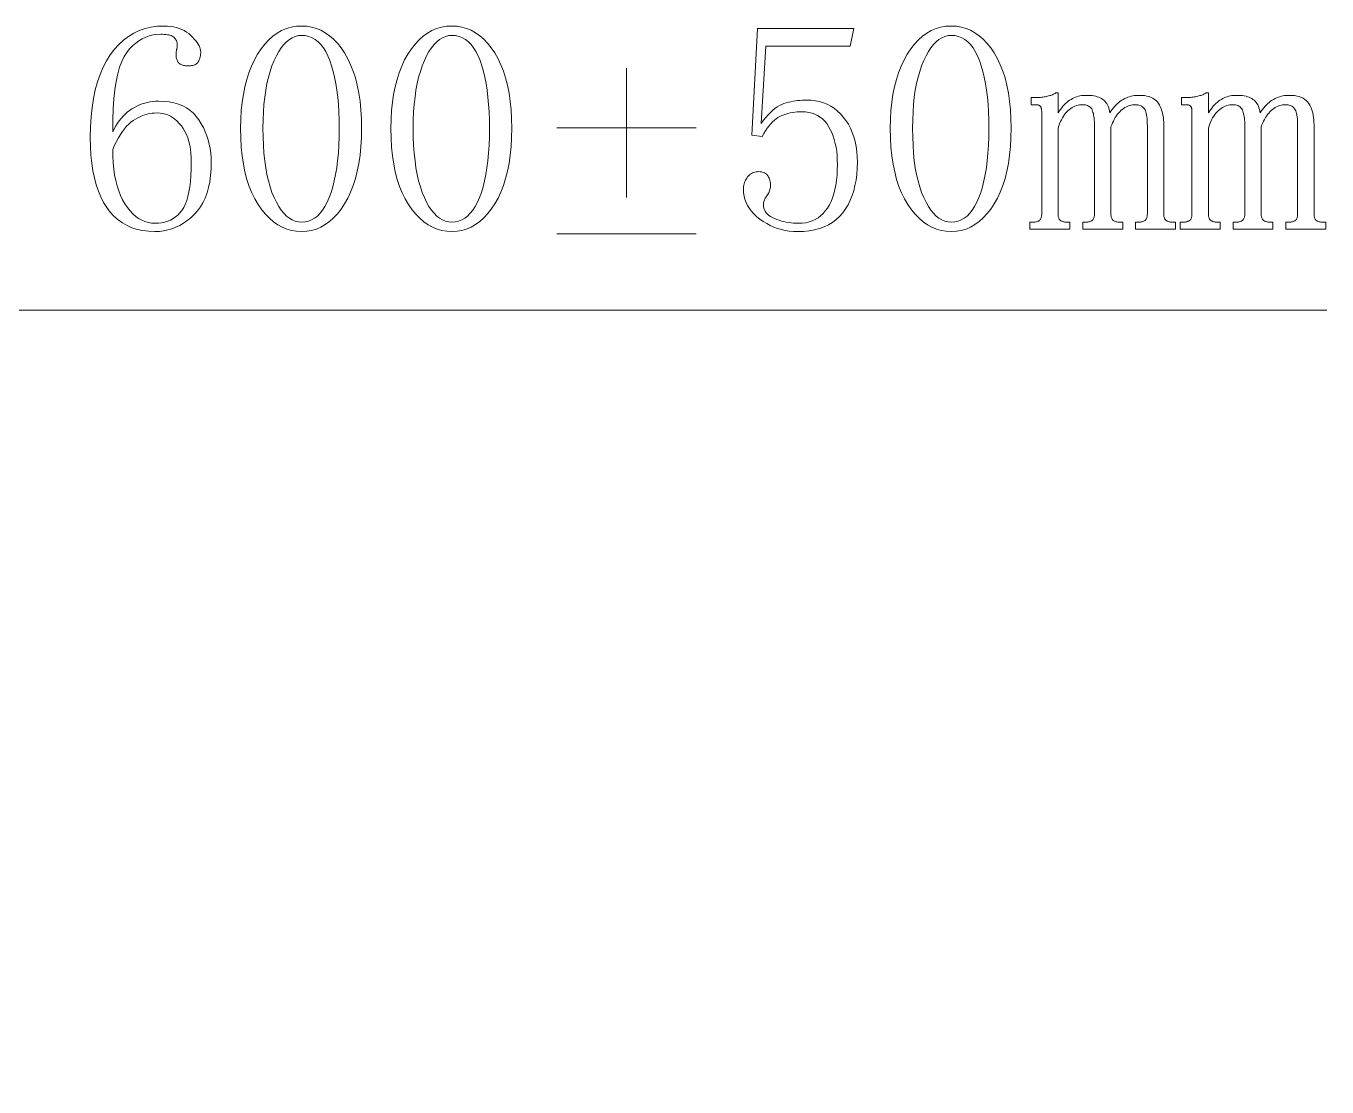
# Model space of a CAD drawing. Extents: x 1 to 297, y 1 to 210.
# Drawn here: x 248.71 to 264.54, y 133.6 to 146.51 of the extents above; entities that cross this region are included whole.
import ezdxf

# ---------------------------------------------------------------- set-up
doc = ezdxf.new("R2010")
doc.units = 0

msp = doc.modelspace()

# ---------------------------------------------------------------- linework, layer by layer
at = {"color": 7, "lineweight": 13}
for points in [[(250.323, 145.593), (250.39, 145.591), (250.452, 145.584), (250.511, 145.572), (250.566, 145.556), (250.618, 145.536), (250.665, 145.511), (250.708, 145.481), (250.748, 145.447), (250.784, 145.408), (250.816, 145.364), (250.844, 145.318), (250.87, 145.271), (250.892, 145.222), (250.912, 145.172), (250.928, 145.121), (250.942, 145.069), (250.952, 145.016), (250.96, 144.962), (250.964, 144.907), (250.966, 144.85), (250.964, 144.766), (250.958, 144.687), (250.947, 144.613), (250.933, 144.543), (250.914, 144.477), (250.891, 144.415), (250.864, 144.358), (250.833, 144.306), (250.798, 144.258), (250.759, 144.214), (250.717, 144.175), (250.673, 144.14), (250.629, 144.109), (250.583, 144.082), (250.535, 144.059), (250.487, 144.04), (250.437, 144.026), (250.386, 144.015), (250.334, 144.009), (250.28, 144.007), (250.205, 144.01), (250.133, 144.019), (250.065, 144.033), (250.001, 144.054), (249.941, 144.08), (249.884, 144.113), (249.831, 144.151), (249.782, 144.195), (249.736, 144.244), (249.694, 144.3), (249.656, 144.361), (249.622, 144.428), (249.592, 144.499), (249.566, 144.577), (249.544, 144.659), (249.526, 144.747), (249.512, 144.839), (249.502, 144.938), (249.496, 145.041), (249.494, 145.15), (249.497, 145.278), (249.504, 145.401), (249.516, 145.517), (249.533, 145.627), (249.555, 145.73), (249.582, 145.828), (249.613, 145.919), (249.65, 146.005), (249.691, 146.084), (249.737, 146.157), (249.788, 146.224), (249.841, 146.283), (249.898, 146.336), (249.959, 146.381), (250.023, 146.42), (250.09, 146.451), (250.161, 146.476), (250.236, 146.493), (250.313, 146.504), (250.394, 146.507), (250.434, 146.506), (250.471, 146.503), (250.507, 146.497), (250.542, 146.489), (250.575, 146.479), (250.606, 146.466), (250.636, 146.451), (250.664, 146.434), (250.691, 146.415), (250.716, 146.393), (250.739, 146.37), (250.759, 146.348), (250.778, 146.327), (250.794, 146.306), (250.807, 146.286), (250.818, 146.266), (250.826, 146.247), (250.832, 146.228), (250.836, 146.21), (250.837, 146.193), (250.837, 146.176), (250.836, 146.16), (250.834, 146.145), (250.831, 146.131), (250.828, 146.118), (250.824, 146.105), (250.82, 146.094), (250.814, 146.083), (250.808, 146.073), (250.801, 146.064), (250.794, 146.056), (250.785, 146.049), (250.776, 146.042), (250.765, 146.037), (250.753, 146.032), (250.741, 146.028), (250.727, 146.025), (250.712, 146.023), (250.697, 146.022), (250.68, 146.021), (250.666, 146.022), (250.653, 146.023), (250.64, 146.025), (250.629, 146.027), (250.618, 146.03), (250.607, 146.034), (250.598, 146.039), (250.589, 146.044), (250.58, 146.05), (250.573, 146.057), (250.566, 146.065), (250.56, 146.073), (250.555, 146.082), (250.55, 146.091), (250.546, 146.102), (250.543, 146.113), (250.54, 146.125), (250.539, 146.137), (250.538, 146.15), (250.537, 146.164), (250.537, 146.17), (250.538, 146.176), (250.538, 146.181), (250.538, 146.187), (250.539, 146.193), (250.54, 146.199), (250.541, 146.204), (250.542, 146.21), (250.543, 146.216), (250.544, 146.221), (250.546, 146.227), (250.547, 146.233), (250.548, 146.239), (250.549, 146.244), (250.55, 146.25), (250.55, 146.256), (250.551, 146.261), (250.551, 146.267), (250.551, 146.273), (250.551, 146.279), (250.551, 146.29), (250.55, 146.301), (250.548, 146.311), (250.545, 146.321), (250.541, 146.33), (250.536, 146.339), (250.531, 146.348), (250.524, 146.356), (250.517, 146.364), (250.509, 146.371), (250.499, 146.378), (250.489, 146.384), (250.477, 146.39), (250.463, 146.394), (250.448, 146.398), (250.432, 146.401), (250.414, 146.404), (250.394, 146.406), (250.374, 146.407), (250.352, 146.407), (250.304, 146.405), (250.257, 146.398), (250.212, 146.387), (250.169, 146.372), (250.126, 146.352), (250.086, 146.327), (250.046, 146.299), (250.009, 146.265), (249.972, 146.228), (249.937, 146.186), (249.905, 146.136), (249.876, 146.076), (249.85, 146.006), (249.827, 145.925), (249.809, 145.834), (249.793, 145.732), (249.781, 145.62), (249.773, 145.498), (249.768, 145.365), (249.766, 145.221), (249.784, 145.258), (249.803, 145.292), (249.823, 145.324), (249.845, 145.355), (249.868, 145.384), (249.892, 145.411), (249.917, 145.436), (249.944, 145.459), (249.972, 145.48), (250.001, 145.5), (250.032, 145.518), (250.062, 145.533), (250.093, 145.547), (250.125, 145.559), (250.157, 145.57), (250.189, 145.578), (250.222, 145.584), (250.255, 145.589), (250.289, 145.592)], [(252.066, 144.007), (252.004, 144.01), (251.944, 144.02), (251.886, 144.037), (251.83, 144.06), (251.777, 144.089), (251.725, 144.125), (251.675, 144.168), (251.627, 144.217), (251.581, 144.273), (251.537, 144.336), (251.496, 144.404), (251.46, 144.478), (251.428, 144.557), (251.4, 144.642), (251.376, 144.732), (251.357, 144.828), (251.342, 144.929), (251.331, 145.035), (251.325, 145.147), (251.323, 145.264), (251.325, 145.374), (251.331, 145.479), (251.342, 145.579), (251.356, 145.676), (251.375, 145.768), (251.397, 145.856), (251.424, 145.939), (251.456, 146.019), (251.491, 146.094), (251.53, 146.164), (251.573, 146.229), (251.618, 146.288), (251.665, 146.339), (251.715, 146.384), (251.768, 146.421), (251.822, 146.452), (251.88, 146.476), (251.939, 146.493), (252.001, 146.504), (252.066, 146.507), (252.128, 146.504), (252.187, 146.494), (252.245, 146.478), (252.3, 146.455), (252.353, 146.425), (252.404, 146.389), (252.453, 146.346), (252.5, 146.297), (252.545, 146.241), (252.587, 146.179), (252.627, 146.11), (252.662, 146.037), (252.693, 145.958), (252.72, 145.875), (252.743, 145.786), (252.761, 145.692), (252.776, 145.593), (252.786, 145.488), (252.792, 145.379), (252.794, 145.264), (252.792, 145.15), (252.786, 145.04), (252.776, 144.935), (252.761, 144.836), (252.743, 144.741), (252.72, 144.651), (252.693, 144.567), (252.662, 144.487), (252.627, 144.412), (252.587, 144.343), (252.545, 144.279), (252.5, 144.222), (252.453, 144.172), (252.404, 144.128), (252.353, 144.091), (252.3, 144.061), (252.245, 144.037), (252.187, 144.021), (252.128, 144.01)], [(253.894, 144.007), (253.833, 144.01), (253.773, 144.02), (253.715, 144.037), (253.659, 144.06), (253.605, 144.089), (253.553, 144.125), (253.503, 144.168), (253.456, 144.217), (253.41, 144.273), (253.366, 144.336), (253.325, 144.404), (253.289, 144.478), (253.257, 144.557), (253.229, 144.642), (253.205, 144.732), (253.186, 144.828), (253.171, 144.929), (253.16, 145.035), (253.154, 145.147), (253.152, 145.264), (253.154, 145.374), (253.16, 145.479), (253.17, 145.579), (253.185, 145.676), (253.203, 145.768), (253.226, 145.856), (253.253, 145.939), (253.284, 146.019), (253.319, 146.094), (253.359, 146.164), (253.401, 146.229), (253.446, 146.288), (253.494, 146.339), (253.544, 146.384), (253.596, 146.421), (253.651, 146.452), (253.708, 146.476), (253.768, 146.493), (253.83, 146.504), (253.894, 146.507), (253.956, 146.504), (254.016, 146.494), (254.073, 146.478), (254.129, 146.455), (254.182, 146.425), (254.233, 146.389), (254.282, 146.346), (254.329, 146.297), (254.373, 146.241), (254.416, 146.179), (254.455, 146.11), (254.49, 146.037), (254.521, 145.958), (254.548, 145.875), (254.571, 145.786), (254.59, 145.692), (254.604, 145.593), (254.615, 145.488), (254.621, 145.379), (254.623, 145.264), (254.621, 145.15), (254.615, 145.04), (254.604, 144.935), (254.59, 144.836), (254.571, 144.741), (254.548, 144.651), (254.521, 144.567), (254.49, 144.487), (254.455, 144.412), (254.416, 144.343), (254.373, 144.279), (254.329, 144.222), (254.282, 144.172), (254.233, 144.128), (254.182, 144.091), (254.129, 144.061), (254.073, 144.037), (254.016, 144.021), (253.956, 144.01)], [(258.214, 145.607), (258.267, 145.605), (258.318, 145.599), (258.368, 145.588), (258.415, 145.574), (258.46, 145.555), (258.503, 145.533), (258.545, 145.506), (258.584, 145.475), (258.621, 145.439), (258.657, 145.4), (258.689, 145.357), (258.718, 145.312), (258.744, 145.263), (258.766, 145.213), (258.785, 145.159), (258.801, 145.103), (258.813, 145.043), (258.821, 144.982), (258.826, 144.917), (258.828, 144.85), (258.826, 144.774), (258.821, 144.702), (258.812, 144.633), (258.799, 144.567), (258.783, 144.504), (258.764, 144.444), (258.741, 144.387), (258.714, 144.333), (258.683, 144.283), (258.649, 144.236), (258.612, 144.192), (258.57, 144.153), (258.525, 144.119), (258.476, 144.089), (258.423, 144.064), (258.366, 144.044), (258.305, 144.028), (258.24, 144.016), (258.172, 144.009), (258.099, 144.007), (258.049, 144.009), (257.999, 144.013), (257.95, 144.021), (257.903, 144.031), (257.857, 144.045), (257.811, 144.061), (257.767, 144.081), (257.725, 144.103), (257.683, 144.129), (257.642, 144.157), (257.604, 144.188), (257.57, 144.22), (257.54, 144.253), (257.514, 144.287), (257.492, 144.323), (257.474, 144.36), (257.46, 144.399), (257.45, 144.438), (257.444, 144.479), (257.442, 144.521), (257.443, 144.538), (257.444, 144.555), (257.447, 144.571), (257.45, 144.587), (257.455, 144.602), (257.46, 144.617), (257.467, 144.631), (257.474, 144.645), (257.483, 144.658), (257.492, 144.671), (257.503, 144.684), (257.514, 144.695), (257.526, 144.704), (257.538, 144.713), (257.551, 144.72), (257.565, 144.725), (257.58, 144.73), (257.595, 144.733), (257.611, 144.735), (257.628, 144.736), (257.645, 144.735), (257.66, 144.733), (257.674, 144.731), (257.687, 144.727), (257.699, 144.721), (257.71, 144.715), (257.72, 144.708), (257.729, 144.699), (257.736, 144.689), (257.742, 144.679), (257.748, 144.667), (257.753, 144.656), (257.757, 144.646), (257.761, 144.635), (257.764, 144.625), (257.766, 144.615), (257.768, 144.606), (257.77, 144.596), (257.771, 144.587), (257.771, 144.579), (257.77, 144.562), (257.769, 144.546), (257.767, 144.53), (257.764, 144.516), (257.76, 144.502), (257.755, 144.489), (257.75, 144.476), (257.743, 144.464), (257.736, 144.453), (257.728, 144.443), (257.72, 144.433), (257.713, 144.423), (257.706, 144.412), (257.701, 144.402), (257.696, 144.391), (257.692, 144.38), (257.689, 144.369), (257.687, 144.358), (257.686, 144.347), (257.685, 144.336), (257.686, 144.313), (257.691, 144.292), (257.697, 144.272), (257.707, 144.253), (257.719, 144.236), (257.734, 144.219), (257.752, 144.204), (257.772, 144.189), (257.795, 144.176), (257.821, 144.164), (257.848, 144.153), (257.876, 144.144), (257.904, 144.135), (257.933, 144.128), (257.962, 144.121), (257.991, 144.116), (258.021, 144.112), (258.052, 144.109), (258.082, 144.108), (258.114, 144.107), (258.158, 144.109), (258.201, 144.115), (258.241, 144.124), (258.279, 144.137), (258.315, 144.154), (258.349, 144.174), (258.381, 144.198), (258.411, 144.226), (258.438, 144.258), (258.464, 144.293), (258.487, 144.332), (258.507, 144.373), (258.526, 144.418), (258.541, 144.467), (258.555, 144.518), (258.566, 144.572), (258.574, 144.63), (258.58, 144.691), (258.584, 144.754), (258.585, 144.821), (258.584, 144.877), (258.581, 144.931), (258.576, 144.983), (258.568, 145.033), (258.558, 145.08), (258.547, 145.126), (258.533, 145.169), (258.517, 145.21), (258.498, 145.249), (258.478, 145.286), (258.456, 145.32), (258.431, 145.35), (258.404, 145.377), (258.375, 145.4), (258.344, 145.42), (258.311, 145.436), (258.276, 145.448), (258.238, 145.457), (258.198, 145.462), (258.157, 145.464), (258.126, 145.464), (258.095, 145.462), (258.066, 145.459), (258.038, 145.455), (258.01, 145.45), (257.983, 145.444), (257.958, 145.436), (257.933, 145.428), (257.908, 145.418), (257.885, 145.407), (257.862, 145.394), (257.84, 145.379), (257.818, 145.361), (257.796, 145.341), (257.774, 145.318), (257.753, 145.292), (257.732, 145.264), (257.711, 145.233), (257.691, 145.2), (257.671, 145.164), (257.542, 145.179), (257.614, 146.479), (258.785, 146.479), (258.742, 146.264), (257.714, 146.264), (257.657, 145.321), (257.685, 145.36), (257.713, 145.395), (257.742, 145.427), (257.77, 145.456), (257.798, 145.482), (257.825, 145.505), (257.853, 145.524), (257.881, 145.541), (257.908, 145.554), (257.935, 145.564), (257.962, 145.572), (257.99, 145.58), (258.017, 145.586), (258.045, 145.592), (258.073, 145.596), (258.101, 145.6), (258.129, 145.603), (258.157, 145.605), (258.185, 145.607)], [(259.971, 144.007), (259.909, 144.01), (259.849, 144.02), (259.791, 144.037), (259.735, 144.06), (259.682, 144.089), (259.63, 144.125), (259.58, 144.168), (259.532, 144.217), (259.486, 144.273), (259.442, 144.336), (259.402, 144.404), (259.365, 144.478), (259.333, 144.557), (259.305, 144.642), (259.282, 144.732), (259.262, 144.828), (259.247, 144.929), (259.237, 145.035), (259.23, 145.147), (259.228, 145.264), (259.23, 145.374), (259.236, 145.479), (259.247, 145.579), (259.261, 145.676), (259.28, 145.768), (259.303, 145.856), (259.329, 145.939), (259.361, 146.019), (259.396, 146.094), (259.435, 146.164), (259.478, 146.229), (259.523, 146.288), (259.57, 146.339), (259.62, 146.384), (259.673, 146.421), (259.727, 146.452), (259.785, 146.476), (259.844, 146.493), (259.906, 146.504), (259.971, 146.507), (260.033, 146.504), (260.092, 146.494), (260.15, 146.478), (260.205, 146.455), (260.258, 146.425), (260.309, 146.389), (260.358, 146.346), (260.405, 146.297), (260.45, 146.241), (260.492, 146.179), (260.532, 146.11), (260.567, 146.037), (260.598, 145.958), (260.625, 145.875), (260.648, 145.786), (260.666, 145.692), (260.681, 145.593), (260.691, 145.488), (260.697, 145.379), (260.699, 145.264), (260.697, 145.15), (260.691, 145.04), (260.681, 144.935), (260.666, 144.836), (260.648, 144.741), (260.625, 144.651), (260.598, 144.567), (260.567, 144.487), (260.532, 144.412), (260.492, 144.343), (260.45, 144.279), (260.405, 144.222), (260.358, 144.172), (260.309, 144.128), (260.258, 144.091), (260.205, 144.061), (260.15, 144.037), (260.092, 144.021), (260.033, 144.01)], [(252.066, 146.393), (252.026, 146.39), (251.988, 146.381), (251.952, 146.365), (251.916, 146.344), (251.882, 146.316), (251.849, 146.282), (251.817, 146.242), (251.787, 146.196), (251.758, 146.144), (251.73, 146.086), (251.704, 146.022), (251.681, 145.955), (251.661, 145.883), (251.643, 145.807), (251.628, 145.727), (251.616, 145.643), (251.607, 145.554), (251.6, 145.462), (251.596, 145.365), (251.594, 145.264), (251.596, 145.158), (251.6, 145.057), (251.607, 144.96), (251.616, 144.869), (251.628, 144.782), (251.643, 144.7), (251.661, 144.623), (251.681, 144.551), (251.704, 144.484), (251.73, 144.421), (251.758, 144.364), (251.787, 144.313), (251.817, 144.268), (251.849, 144.229), (251.882, 144.196), (251.916, 144.169), (251.952, 144.148), (251.988, 144.133), (252.026, 144.124), (252.066, 144.121), (252.108, 144.124), (252.148, 144.133), (252.186, 144.148), (252.222, 144.169), (252.257, 144.196), (252.29, 144.229), (252.32, 144.268), (252.349, 144.313), (252.376, 144.364), (252.402, 144.421), (252.425, 144.484), (252.445, 144.551), (252.463, 144.623), (252.479, 144.7), (252.493, 144.782), (252.503, 144.869), (252.512, 144.96), (252.518, 145.057), (252.522, 145.158), (252.523, 145.264), (252.522, 145.365), (252.518, 145.462), (252.513, 145.554), (252.505, 145.643), (252.494, 145.727), (252.482, 145.807), (252.467, 145.883), (252.45, 145.955), (252.43, 146.022), (252.409, 146.086), (252.385, 146.144), (252.358, 146.196), (252.33, 146.242), (252.299, 146.282), (252.266, 146.316), (252.23, 146.344), (252.193, 146.365), (252.153, 146.381), (252.11, 146.39)], [(253.894, 146.393), (253.855, 146.39), (253.817, 146.381), (253.78, 146.365), (253.745, 146.344), (253.71, 146.316), (253.677, 146.282), (253.646, 146.242), (253.615, 146.196), (253.586, 146.144), (253.559, 146.086), (253.533, 146.022), (253.51, 145.955), (253.489, 145.883), (253.472, 145.807), (253.457, 145.727), (253.445, 145.643), (253.435, 145.554), (253.428, 145.462), (253.424, 145.365), (253.423, 145.264), (253.424, 145.158), (253.428, 145.057), (253.435, 144.96), (253.445, 144.869), (253.457, 144.782), (253.472, 144.7), (253.489, 144.623), (253.51, 144.551), (253.533, 144.484), (253.559, 144.421), (253.586, 144.364), (253.615, 144.313), (253.646, 144.268), (253.677, 144.229), (253.71, 144.196), (253.745, 144.169), (253.78, 144.148), (253.817, 144.133), (253.855, 144.124), (253.894, 144.121), (253.936, 144.124), (253.976, 144.133), (254.015, 144.148), (254.051, 144.169), (254.085, 144.196), (254.118, 144.229), (254.149, 144.268), (254.178, 144.313), (254.205, 144.364), (254.23, 144.421), (254.253, 144.484), (254.274, 144.551), (254.292, 144.623), (254.308, 144.7), (254.321, 144.782), (254.332, 144.869), (254.341, 144.96), (254.347, 145.057), (254.35, 145.158), (254.352, 145.264), (254.35, 145.365), (254.347, 145.462), (254.341, 145.554), (254.333, 145.643), (254.323, 145.727), (254.31, 145.807), (254.296, 145.883), (254.278, 145.955), (254.259, 146.022), (254.237, 146.086), (254.213, 146.144), (254.187, 146.196), (254.158, 146.242), (254.128, 146.282), (254.094, 146.316), (254.059, 146.344), (254.021, 146.365), (253.981, 146.381), (253.939, 146.39)], [(259.971, 146.393), (259.931, 146.39), (259.893, 146.381), (259.857, 146.365), (259.821, 146.344), (259.787, 146.316), (259.754, 146.282), (259.722, 146.242), (259.692, 146.196), (259.663, 146.144), (259.635, 146.086), (259.609, 146.022), (259.586, 145.955), (259.566, 145.883), (259.548, 145.807), (259.533, 145.727), (259.521, 145.643), (259.512, 145.554), (259.505, 145.462), (259.501, 145.365), (259.499, 145.264), (259.501, 145.158), (259.505, 145.057), (259.512, 144.96), (259.521, 144.869), (259.533, 144.782), (259.548, 144.7), (259.566, 144.623), (259.586, 144.551), (259.609, 144.484), (259.635, 144.421), (259.663, 144.364), (259.692, 144.313), (259.722, 144.268), (259.754, 144.229), (259.787, 144.196), (259.821, 144.169), (259.857, 144.148), (259.893, 144.133), (259.931, 144.124), (259.971, 144.121), (260.013, 144.124), (260.053, 144.133), (260.091, 144.148), (260.127, 144.169), (260.162, 144.196), (260.195, 144.229), (260.225, 144.268), (260.254, 144.313), (260.281, 144.364), (260.307, 144.421), (260.33, 144.484), (260.35, 144.551), (260.368, 144.623), (260.384, 144.7), (260.398, 144.782), (260.409, 144.869), (260.417, 144.96), (260.423, 145.057), (260.427, 145.158), (260.428, 145.264), (260.427, 145.365), (260.423, 145.462), (260.418, 145.554), (260.41, 145.643), (260.399, 145.727), (260.387, 145.807), (260.372, 145.883), (260.355, 145.955), (260.335, 146.022), (260.314, 146.086), (260.29, 146.144), (260.263, 146.196), (260.235, 146.242), (260.204, 146.282), (260.171, 146.316), (260.135, 146.344), (260.098, 146.365), (260.058, 146.381), (260.015, 146.39)], [(260.985, 145.636), (260.999, 145.636), (261.014, 145.636), (261.028, 145.637), (261.042, 145.638), (261.057, 145.639), (261.071, 145.641), (261.085, 145.643), (261.099, 145.645), (261.114, 145.647), (261.128, 145.65), (261.142, 145.653), (261.155, 145.656), (261.168, 145.66), (261.181, 145.664), (261.192, 145.668), (261.203, 145.672), (261.214, 145.677), (261.224, 145.682), (261.233, 145.687), (261.242, 145.693), (261.271, 145.693), (261.271, 145.45), (261.285, 145.472), (261.3, 145.493), (261.315, 145.513), (261.33, 145.531), (261.346, 145.548), (261.362, 145.564), (261.378, 145.578), (261.394, 145.592), (261.411, 145.604), (261.428, 145.614), (261.445, 145.624), (261.463, 145.632), (261.481, 145.64), (261.499, 145.646), (261.517, 145.652), (261.536, 145.656), (261.555, 145.66), (261.574, 145.662), (261.594, 145.664), (261.614, 145.664), (261.639, 145.664), (261.663, 145.662), (261.686, 145.66), (261.707, 145.656), (261.728, 145.652), (261.747, 145.646), (261.766, 145.64), (261.783, 145.632), (261.799, 145.624), (261.814, 145.614), (261.827, 145.604), (261.84, 145.592), (261.851, 145.578), (261.862, 145.564), (261.871, 145.548), (261.879, 145.531), (261.886, 145.513), (261.891, 145.493), (261.896, 145.472), (261.899, 145.45), (261.914, 145.472), (261.929, 145.493), (261.944, 145.513), (261.96, 145.531), (261.976, 145.548), (261.993, 145.564), (262.01, 145.578), (262.027, 145.592), (262.045, 145.604), (262.064, 145.614), (262.082, 145.624), (262.101, 145.632), (262.12, 145.64), (262.139, 145.646), (262.158, 145.652), (262.178, 145.656), (262.197, 145.66), (262.217, 145.662), (262.237, 145.664), (262.257, 145.664), (262.29, 145.663), (262.321, 145.66), (262.35, 145.655), (262.377, 145.648), (262.401, 145.639), (262.424, 145.628), (262.444, 145.615), (262.462, 145.6), (262.478, 145.583), (262.492, 145.564), (262.504, 145.544), (262.515, 145.522), (262.525, 145.499), (262.533, 145.475), (262.54, 145.45), (262.546, 145.424), (262.551, 145.396), (262.554, 145.368), (262.556, 145.338), (262.557, 145.307), (262.557, 144.221), (262.557, 144.21), (262.558, 144.2), (262.559, 144.19), (262.561, 144.181), (262.564, 144.173), (262.567, 144.166), (262.571, 144.159), (262.575, 144.153), (262.58, 144.147), (262.585, 144.143), (262.591, 144.139), (262.598, 144.135), (262.605, 144.132), (262.613, 144.129), (262.621, 144.127), (262.63, 144.125), (262.639, 144.123), (262.649, 144.122), (262.66, 144.122), (262.671, 144.121), (262.699, 144.121), (262.699, 144.036), (262.214, 144.036), (262.214, 144.121), (262.242, 144.121), (262.253, 144.122), (262.264, 144.122), (262.274, 144.123), (262.283, 144.125), (262.292, 144.127), (262.301, 144.129), (262.308, 144.132), (262.315, 144.135), (262.322, 144.139), (262.328, 144.143), (262.333, 144.147), (262.338, 144.153), (262.343, 144.159), (262.346, 144.166), (262.349, 144.173), (262.352, 144.181), (262.354, 144.19), (262.355, 144.2), (262.356, 144.21), (262.357, 144.221), (262.357, 145.293), (262.356, 145.323), (262.355, 145.351), (262.353, 145.377), (262.351, 145.401), (262.348, 145.423), (262.344, 145.443), (262.339, 145.46), (262.334, 145.476), (262.328, 145.489), (262.321, 145.5), (262.313, 145.509), (262.305, 145.518), (262.296, 145.525), (262.287, 145.532), (262.276, 145.537), (262.265, 145.542), (262.253, 145.545), (262.241, 145.548), (262.228, 145.549), (262.214, 145.55), (262.194, 145.549), (262.175, 145.547), (262.156, 145.544), (262.137, 145.539), (262.119, 145.532), (262.101, 145.524), (262.084, 145.515), (262.067, 145.504), (262.051, 145.492), (262.035, 145.479), (262.02, 145.464), (262.005, 145.448), (261.991, 145.431), (261.978, 145.412), (261.965, 145.393), (261.954, 145.372), (261.943, 145.351), (261.932, 145.328), (261.923, 145.304), (261.914, 145.279), (261.914, 144.221), (261.914, 144.21), (261.915, 144.2), (261.916, 144.19), (261.918, 144.181), (261.921, 144.173), (261.924, 144.166), (261.928, 144.159), (261.932, 144.153), (261.937, 144.147), (261.942, 144.143), (261.948, 144.139), (261.955, 144.135), (261.962, 144.132), (261.97, 144.129), (261.978, 144.127), (261.987, 144.125), (261.996, 144.123), (262.006, 144.122), (262.017, 144.122), (262.028, 144.121), (262.057, 144.121), (262.057, 144.036), (261.571, 144.036), (261.571, 144.121), (261.599, 144.121), (261.611, 144.122), (261.621, 144.122), (261.631, 144.123), (261.641, 144.125), (261.649, 144.127), (261.658, 144.129), (261.665, 144.132), (261.673, 144.135), (261.679, 144.139), (261.685, 144.143), (261.691, 144.147), (261.695, 144.153), (261.7, 144.159), (261.703, 144.166), (261.707, 144.173), (261.709, 144.181), (261.711, 144.19), (261.713, 144.2), (261.713, 144.21), (261.714, 144.221), (261.714, 145.293), (261.713, 145.318), (261.713, 145.342), (261.711, 145.364), (261.709, 145.385), (261.707, 145.405), (261.703, 145.424), (261.7, 145.441), (261.695, 145.457), (261.691, 145.472), (261.685, 145.486), (261.679, 145.498), (261.671, 145.509), (261.663, 145.518), (261.653, 145.527), (261.642, 145.534), (261.63, 145.54), (261.617, 145.544), (261.603, 145.547), (261.587, 145.549), (261.571, 145.55), (261.551, 145.549), (261.532, 145.547), (261.513, 145.544), (261.494, 145.539), (261.476, 145.532), (261.459, 145.524), (261.441, 145.515), (261.425, 145.504), (261.408, 145.492), (261.392, 145.479), (261.377, 145.464), (261.362, 145.447), (261.348, 145.429), (261.335, 145.41), (261.323, 145.389), (261.311, 145.367), (261.3, 145.344), (261.289, 145.319), (261.28, 145.292), (261.271, 145.264), (261.271, 144.221), (261.271, 144.21), (261.272, 144.2), (261.273, 144.19), (261.275, 144.181), (261.278, 144.173), (261.281, 144.166), (261.285, 144.159), (261.289, 144.153), (261.294, 144.147), (261.299, 144.143), (261.305, 144.139), (261.312, 144.135), (261.319, 144.132), (261.327, 144.129), (261.335, 144.127), (261.344, 144.125), (261.353, 144.123), (261.363, 144.122), (261.374, 144.122), (261.385, 144.121), (261.414, 144.121), (261.414, 144.036), (260.928, 144.036), (260.928, 144.121), (260.957, 144.121), (260.968, 144.122), (260.978, 144.122), (260.988, 144.123), (260.998, 144.125), (261.007, 144.127), (261.015, 144.129), (261.023, 144.132), (261.03, 144.135), (261.036, 144.139), (261.042, 144.143), (261.048, 144.147), (261.053, 144.153), (261.057, 144.159), (261.061, 144.166), (261.064, 144.173), (261.066, 144.181), (261.068, 144.19), (261.07, 144.2), (261.071, 144.21), (261.071, 144.221), (261.071, 145.464), (261.071, 145.473), (261.07, 145.481), (261.07, 145.488), (261.069, 145.495), (261.067, 145.502), (261.066, 145.508), (261.064, 145.514), (261.062, 145.519), (261.059, 145.524), (261.057, 145.529), (261.053, 145.533), (261.05, 145.536), (261.045, 145.539), (261.041, 145.542), (261.035, 145.545), (261.029, 145.547), (261.023, 145.548), (261.015, 145.549), (261.008, 145.55), (260.999, 145.55), (260.942, 145.55), (260.942, 145.636)], [(262.814, 145.636), (262.828, 145.636), (262.842, 145.636), (262.857, 145.637), (262.871, 145.638), (262.885, 145.639), (262.899, 145.641), (262.914, 145.643), (262.928, 145.645), (262.942, 145.647), (262.957, 145.65), (262.971, 145.653), (262.984, 145.656), (262.997, 145.66), (263.009, 145.664), (263.021, 145.668), (263.032, 145.672), (263.043, 145.677), (263.053, 145.682), (263.062, 145.687), (263.071, 145.693), (263.099, 145.693), (263.099, 145.45), (263.114, 145.472), (263.129, 145.493), (263.144, 145.513), (263.159, 145.531), (263.174, 145.548), (263.19, 145.564), (263.206, 145.578), (263.223, 145.592), (263.24, 145.604), (263.257, 145.614), (263.274, 145.624), (263.291, 145.632), (263.309, 145.64), (263.327, 145.646), (263.346, 145.652), (263.365, 145.656), (263.384, 145.66), (263.403, 145.662), (263.422, 145.664), (263.442, 145.664), (263.467, 145.664), (263.491, 145.662), (263.514, 145.66), (263.536, 145.656), (263.557, 145.652), (263.576, 145.646), (263.594, 145.64), (263.611, 145.632), (263.627, 145.624), (263.642, 145.614), (263.656, 145.604), (263.669, 145.592), (263.68, 145.578), (263.69, 145.564), (263.699, 145.548), (263.707, 145.531), (263.714, 145.513), (263.72, 145.493), (263.725, 145.472), (263.728, 145.45), (263.742, 145.472), (263.757, 145.493), (263.773, 145.513), (263.789, 145.531), (263.805, 145.548), (263.821, 145.564), (263.839, 145.578), (263.856, 145.592), (263.874, 145.604), (263.892, 145.614), (263.911, 145.624), (263.93, 145.632), (263.949, 145.64), (263.968, 145.646), (263.987, 145.652), (264.006, 145.656), (264.026, 145.66), (264.045, 145.662), (264.065, 145.664), (264.085, 145.664), (264.118, 145.663), (264.149, 145.66), (264.178, 145.655), (264.205, 145.648), (264.23, 145.639), (264.252, 145.628), (264.273, 145.615), (264.291, 145.6), (264.307, 145.583), (264.321, 145.564), (264.333, 145.544), (264.344, 145.522), (264.354, 145.499), (264.362, 145.475), (264.369, 145.45), (264.375, 145.424), (264.379, 145.396), (264.383, 145.368), (264.384, 145.338), (264.385, 145.307), (264.385, 144.221), (264.385, 144.21), (264.386, 144.2), (264.388, 144.19), (264.39, 144.181), (264.392, 144.173), (264.395, 144.166), (264.399, 144.159), (264.403, 144.153), (264.408, 144.147), (264.414, 144.143), (264.42, 144.139), (264.426, 144.135), (264.433, 144.132), (264.441, 144.129), (264.449, 144.127), (264.458, 144.125), (264.468, 144.123), (264.478, 144.122), (264.488, 144.122), (264.499, 144.121), (264.528, 144.121), (264.528, 144.036), (264.042, 144.036), (264.042, 144.121), (264.071, 144.121), (264.082, 144.122), (264.093, 144.122), (264.103, 144.123), (264.112, 144.125), (264.121, 144.127), (264.129, 144.129), (264.137, 144.132), (264.144, 144.135), (264.151, 144.139), (264.157, 144.143), (264.162, 144.147), (264.167, 144.153), (264.171, 144.159), (264.175, 144.166), (264.178, 144.173), (264.181, 144.181), (264.183, 144.19), (264.184, 144.2), (264.185, 144.21), (264.185, 144.221), (264.185, 145.293), (264.185, 145.323), (264.184, 145.351), (264.182, 145.377), (264.179, 145.401), (264.176, 145.423), (264.172, 145.443), (264.168, 145.46), (264.162, 145.476), (264.156, 145.489), (264.149, 145.5), (264.142, 145.509), (264.134, 145.518), (264.125, 145.525), (264.115, 145.532), (264.105, 145.537), (264.094, 145.542), (264.082, 145.545), (264.069, 145.548), (264.056, 145.549), (264.042, 145.55), (264.022, 145.549), (264.003, 145.547), (263.984, 145.544), (263.966, 145.539), (263.948, 145.532), (263.93, 145.524), (263.913, 145.515), (263.896, 145.504), (263.88, 145.492), (263.864, 145.479), (263.848, 145.464), (263.834, 145.448), (263.82, 145.431), (263.807, 145.412), (263.794, 145.393), (263.782, 145.372), (263.771, 145.351), (263.761, 145.328), (263.751, 145.304), (263.742, 145.279), (263.742, 144.221), (263.743, 144.21), (263.743, 144.2), (263.745, 144.19), (263.747, 144.181), (263.749, 144.173), (263.753, 144.166), (263.756, 144.159), (263.761, 144.153), (263.765, 144.147), (263.771, 144.143), (263.777, 144.139), (263.783, 144.135), (263.791, 144.132), (263.798, 144.129), (263.807, 144.127), (263.815, 144.125), (263.825, 144.123), (263.835, 144.122), (263.845, 144.122), (263.857, 144.121), (263.885, 144.121), (263.885, 144.036), (263.399, 144.036), (263.399, 144.121), (263.428, 144.121), (263.439, 144.122), (263.45, 144.122), (263.46, 144.123), (263.469, 144.125), (263.478, 144.127), (263.486, 144.129), (263.494, 144.132), (263.501, 144.135), (263.508, 144.139), (263.514, 144.143), (263.519, 144.147), (263.524, 144.153), (263.528, 144.159), (263.532, 144.166), (263.535, 144.173), (263.538, 144.181), (263.54, 144.19), (263.541, 144.2), (263.542, 144.21), (263.542, 144.221), (263.542, 145.293), (263.542, 145.318), (263.541, 145.342), (263.54, 145.364), (263.538, 145.385), (263.535, 145.405), (263.532, 145.424), (263.528, 145.441), (263.524, 145.457), (263.519, 145.472), (263.514, 145.486), (263.507, 145.498), (263.5, 145.509), (263.491, 145.518), (263.482, 145.527), (263.471, 145.534), (263.459, 145.54), (263.446, 145.544), (263.431, 145.547), (263.416, 145.549), (263.399, 145.55), (263.38, 145.549), (263.36, 145.547), (263.341, 145.544), (263.323, 145.539), (263.305, 145.532), (263.287, 145.524), (263.27, 145.515), (263.253, 145.504), (263.237, 145.492), (263.221, 145.479), (263.206, 145.464), (263.191, 145.447), (263.177, 145.429), (263.164, 145.41), (263.151, 145.389), (263.139, 145.367), (263.128, 145.344), (263.118, 145.319), (263.108, 145.292), (263.099, 145.264), (263.099, 144.221), (263.1, 144.21), (263.101, 144.2), (263.102, 144.19), (263.104, 144.181), (263.107, 144.173), (263.11, 144.166), (263.113, 144.159), (263.118, 144.153), (263.123, 144.147), (263.128, 144.143), (263.134, 144.139), (263.141, 144.135), (263.148, 144.132), (263.155, 144.129), (263.164, 144.127), (263.173, 144.125), (263.182, 144.123), (263.192, 144.122), (263.203, 144.122), (263.214, 144.121), (263.242, 144.121), (263.242, 144.036), (262.757, 144.036), (262.757, 144.121), (262.785, 144.121), (262.796, 144.122), (262.807, 144.122), (262.817, 144.123), (262.826, 144.125), (262.835, 144.127), (262.843, 144.129), (262.851, 144.132), (262.858, 144.135), (262.865, 144.139), (262.871, 144.143), (262.876, 144.147), (262.881, 144.153), (262.885, 144.159), (262.889, 144.166), (262.892, 144.173), (262.895, 144.181), (262.897, 144.19), (262.898, 144.2), (262.899, 144.21), (262.899, 144.221), (262.899, 145.464), (262.899, 145.473), (262.899, 145.481), (262.898, 145.488), (262.897, 145.495), (262.896, 145.502), (262.894, 145.508), (262.892, 145.514), (262.89, 145.519), (262.888, 145.524), (262.885, 145.529), (262.882, 145.533), (262.878, 145.536), (262.874, 145.539), (262.869, 145.542), (262.864, 145.545), (262.858, 145.547), (262.851, 145.548), (262.844, 145.549), (262.836, 145.55), (262.828, 145.55), (262.771, 145.55), (262.771, 145.636)], [(249.766, 145.007), (249.767, 144.923), (249.772, 144.843), (249.779, 144.767), (249.79, 144.695), (249.803, 144.627), (249.82, 144.562), (249.839, 144.502), (249.862, 144.445), (249.887, 144.392), (249.916, 144.343), (249.946, 144.298), (249.978, 144.258), (250.012, 144.223), (250.046, 144.192), (250.082, 144.166), (250.119, 144.145), (250.157, 144.128), (250.197, 144.117), (250.238, 144.109), (250.28, 144.107), (250.322, 144.109), (250.362, 144.113), (250.4, 144.121), (250.436, 144.132), (250.469, 144.146), (250.501, 144.164), (250.531, 144.184), (250.559, 144.208), (250.585, 144.234), (250.609, 144.264), (250.63, 144.298), (250.65, 144.338), (250.667, 144.383), (250.682, 144.433), (250.694, 144.489), (250.705, 144.551), (250.713, 144.617), (250.718, 144.689), (250.722, 144.767), (250.723, 144.85), (250.722, 144.906), (250.718, 144.959), (250.712, 145.01), (250.703, 145.058), (250.693, 145.104), (250.679, 145.147), (250.663, 145.187), (250.645, 145.225), (250.625, 145.26), (250.602, 145.293), (250.577, 145.323), (250.551, 145.349), (250.524, 145.373), (250.496, 145.393), (250.468, 145.411), (250.438, 145.425), (250.407, 145.436), (250.375, 145.444), (250.342, 145.448), (250.309, 145.45), (250.277, 145.449), (250.247, 145.446), (250.216, 145.442), (250.186, 145.435), (250.157, 145.427), (250.128, 145.417), (250.099, 145.404), (250.071, 145.391), (250.043, 145.375), (250.016, 145.357), (249.989, 145.337), (249.962, 145.313), (249.936, 145.287), (249.911, 145.257), (249.885, 145.223), (249.861, 145.187), (249.836, 145.147), (249.812, 145.103), (249.789, 145.057)]]:
    msp.add_lwpolyline(points, close=True, dxfattribs=at)
for points in [[(256.018, 144.422), (256.018, 145.995)], [(256.865, 145.269), (255.172, 145.269)], [(255.172, 143.979), (256.865, 143.979)], [(205.082, 120.307), (224.051, 143.051), (264.542, 143.051)]]:
    msp.add_lwpolyline(points, dxfattribs=at)

doc.saveas('drawing.dxf')
